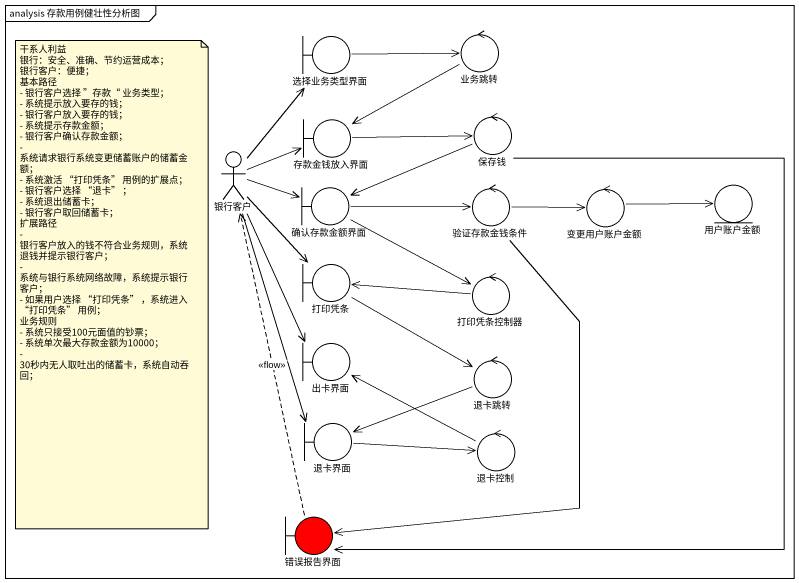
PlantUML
@startuml
mainframe analysis 存款用例健壮性分析图
boundary 选择业务类型界面
control 业务跳转
boundary 存款金钱放入界面
control 保存钱
actor 银行客户
entity 用户账户金额
boundary 确认存款金额界面
control 验证存款金钱条件
control 变更用户账户金额
boundary 打印凭条
control 打印凭条控制器
boundary 出卡界面
control 退卡跳转
boundary 退卡界面
control 退卡控制
boundary 错误报告界面 #FF0000
选择业务类型界面 -right-> 业务跳转
业务跳转 -left-> 存款金钱放入界面
存款金钱放入界面 -right-> 保存钱
保存钱 -left-> 确认存款金额界面
保存钱 --> 错误报告界面
银行客户 -up-> 选择业务类型界面
银行客户 -right-> 存款金钱放入界面
银行客户 -right-> 确认存款金额界面
银行客户 --> 打印凭条
银行客户 --> 出卡界面
银行客户 --> 退卡界面
确认存款金额界面 -right-> 验证存款金钱条件
确认存款金额界面 -right-> 打印凭条控制器
验证存款金钱条件 -right-> 变更用户账户金额
验证存款金钱条件 --> 错误报告界面
变更用户账户金额 -right-> 用户账户金额
打印凭条 -right-> 退卡跳转
打印凭条控制器 -left-> 打印凭条
退卡跳转 -left-> 退卡界面
退卡界面 -right-> 退卡控制
退卡控制 -left-> 出卡界面
错误报告界面 .up.> 银行客户 : <<flow>>
note as N1
  干系人利益
  银行：安全、准确、节约运营成本；
  银行客户：便捷；
  基本路径
  - 银行客户选择 ”存款“ 业务类型；
  - 系统提示放入要存的钱；
  - 银行客户放入要存的钱；
  - 系统提示存款金额；
  - 银行客户确认存款金额；
  - 系统请求银行系统变更储蓄账户的储蓄金额；
  - 系统激活 “打印凭条” 用例的扩展点；
  - 银行客户选择 “退卡” ；
  - 系统退出储蓄卡；
  - 银行客户取回储蓄卡；
  扩展路径
  - 银行客户放入的钱不符合业务规则，系统退钱并提示银行客户；
  - 系统与银行系统网络故障，系统提示银行客户；
  - 如果用户选择 “打印凭条” ，系统进入 “打印凭条” 用例；
  业务规则
  - 系统只接受100元面值的钞票；
  - 系统单次最大存款金额为10000；
  - 30秒内无人取吐出的储蓄卡，系统自动吞回；
end note
@enduml
